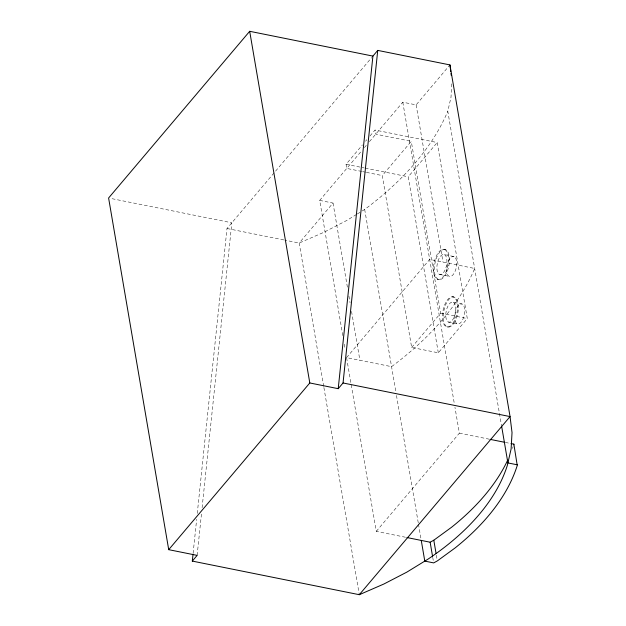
<?xml version="1.0" encoding="UTF-8"?>
<svg xmlns="http://www.w3.org/2000/svg" width="626" height="626" viewBox="0 0 626 626"><rect width="100%" height="100%" fill="white"/><g stroke="black" fill="none" stroke-linecap="round" stroke-linejoin="round"><path stroke-width="0.47" stroke-dasharray="3.13 2.35" d="M451.753 83.821L450.994 97.304L447.786 111.256L501.41 424.952M193.113 553.314L196.666 519.275M197.276 513.437L227.003 228.506L371.656 57.584M197.135 555.379L201.502 513.57M202.104 507.733L231.831 222.801L110.512 198.387M361.711 171.43L346.749 168.425L346.045 164.286L362.431 144.927M365.584 141.202L366.844 139.715M369.989 135.991L375.037 130.036L437.214 142.548L467.301 318.548L438.31 352.798L411.658 347.438L382.283 175.57L411.274 141.319L375.741 134.167L375.037 130.036M342.798 335.559L319.698 200.39L361.249 151.296M364.395 147.572L366.288 145.342M369.442 141.617L402.8 102.202L416.126 104.878L449.319 65.66M319.698 200.39L333.016 203.074L299.197 243.037L323.736 386.594M438.31 352.798L408.23 176.798L437.214 142.548M346.569 357.61L429.671 259.414L474.664 268.468A358.588 204.139 -9.7 0 1 391.555 366.664L346.569 357.61L376.273 531.372L405.945 537.343M411.658 347.438L440.649 313.18L411.274 141.319M376.273 531.372L459.374 433.176L454.945 407.26M356.491 214.475L346.781 220.438L323.759 232.363L299.197 243.037L284.947 240.165M357.313 213.975L361.405 211.455M362.227 210.954L364.684 209.444A358.588 204.139 -9.7 0 0 447.786 111.256M346.045 164.286L364.222 167.94M365.177 168.136L408.23 176.798M362.65 171.618L365.451 172.189M366.39 172.377L382.283 175.57M444.906 249.61A15.314 7.058 -78.6 0 1 444.695 274.54A15.314 7.058 -78.6 0 1 433.474 268.82A15.314 7.058 -78.6 0 1 444.906 249.61L445.79 249.79A15.314 7.058 -78.6 0 1 445.579 274.72A15.314 7.058 -78.6 0 1 434.358 269A15.314 7.058 -78.6 0 1 445.79 249.79M444.327 254.618A10.212 4.703 -78.6 0 1 444.53 271.019A10.212 4.703 -78.6 0 1 436.878 267.873A10.212 4.703 -78.6 0 1 444.327 254.618L454.1 256.582A10.212 4.703 -78.6 0 1 454.296 272.983A10.212 4.703 -78.6 0 1 446.651 269.837A10.212 4.703 -78.6 0 1 454.1 256.582M227.003 228.506L284.001 239.977M439.491 274.391L449.265 276.356M437.144 279.04L438.028 279.212M452.645 296.771L453.537 296.951M453.216 302.248A10.212 4.703 -78.6 0 1 453.42 318.65A10.212 4.703 -78.6 0 1 445.767 315.512A10.212 4.703 -78.6 0 1 453.216 302.248L462.098 304.04A10.212 4.703 -78.6 0 1 462.301 320.442A10.212 4.703 -78.6 0 1 454.648 317.296A10.212 4.703 -78.6 0 1 462.098 304.04M440.649 313.18L467.301 318.548M448.38 322.03L457.27 323.814M447.238 326.897L448.13 327.077M459.374 433.176L489.047 439.147M505.315 442.425L510.065 443.38M416.126 104.878L442.997 262.098M402.8 102.202L454.288 403.418M436.369 555.262L437.018 559.018M432.715 557.257L433.521 561.96M364.684 209.444L395.828 391.618M396.477 395.46L418.309 523.14M418.473 524.103L421.095 539.463M333.016 203.074L347.438 287.436M348.917 296.059L350.059 302.773M351.538 311.396L359.895 360.286M344.277 344.183L345.09 348.979M323.9 387.557L359.308 594.7M513.124 446.612A284.235 161.805 -9.7 0 1 512.498 448.427M453.021 322.985A15.314 7.058 -78.6 0 0 454.382 297.467A15.314 7.058 -78.6 0 0 442.433 315.05A15.314 7.058 -78.6 0 0 453.021 322.985M453.905 323.165A15.314 7.058 -78.6 0 0 455.266 297.647A15.314 7.058 -78.6 0 0 443.318 315.23A15.314 7.058 -78.6 0 0 453.905 323.165"/><path stroke-width="0.94" d="M192.307 561.092L197.135 555.379L168.715 549.667L309.8 382.963L338.22 388.683L372.916 56.097L377.744 50.393L449.945 64.916L510.057 416.58L512.029 432.597L511.106 448.967L507.295 465.533A274.008 155.984 -9.7 0 1 428.145 559.049L406.892 572.101L383.863 584.027L359.308 594.7L192.307 561.092L193.019 554.284M338.22 388.683L343.048 382.979L377.744 50.393M513.711 444.804L513.86 444.139L511.012 443.568M513.86 444.139L517.248 465.494A284.235 161.805 -9.7 0 1 455.11 547.938L437.339 560.904L433.677 562.899L424.796 561.107L421.259 540.426M372.916 56.097L249.688 31.3L108.603 197.996L168.715 549.667M359.308 594.7L510.057 416.58L343.048 382.979M406.9 537.531L430.14 542.21L433.802 540.215L451.573 527.248A284.235 161.805 -9.7 0 0 507.663 460.196M490.002 439.342L504.36 442.23M517.397 464.828L507.897 462.919L501.575 425.915M433.802 540.215L436.048 553.376M430.14 542.21L432.55 556.318M249.688 31.3L309.8 382.963M449.945 64.916L450.759 71.513M450.986 73.398L451.221 75.276"/></g></svg>
